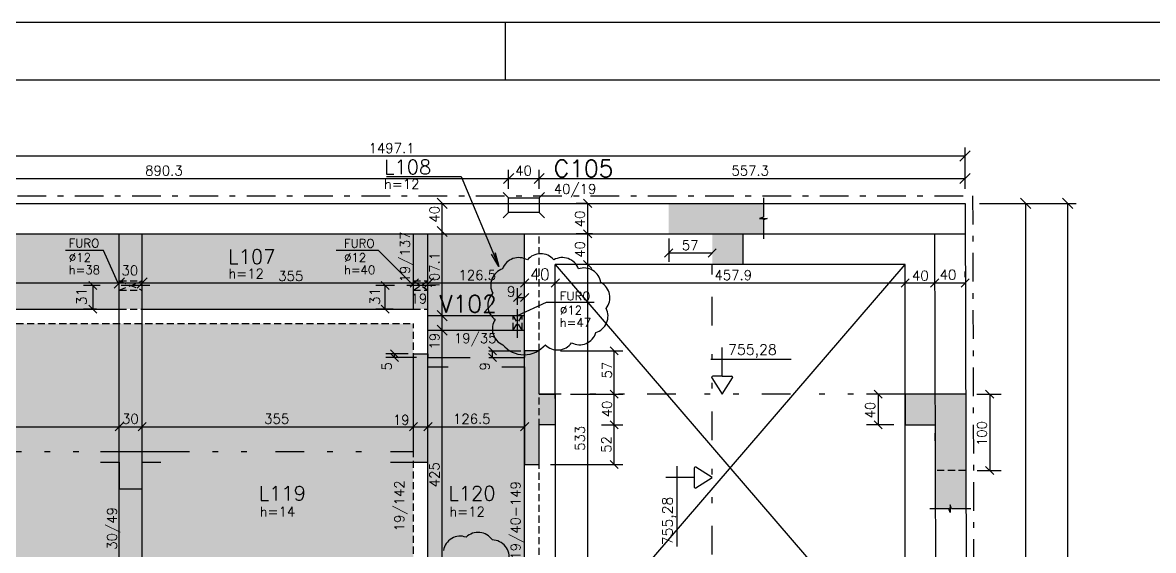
# Model space of a CAD drawing. Extents: x 64041 to 73506, y 0 to 6308.
# Drawn here: x 68149 to 69629, y 5616 to 6308 of the extents above; entities that cross this region are included whole.
import ezdxf

# ---------------------------------------------------------------- set-up
doc = ezdxf.new("R2010")
doc.units = 0
doc.header["$LTSCALE"] = 75
doc.header["$MEASUREMENT"] = 0
for name, pattern in [('ESTILO_TQS_0003', [1, 0.5, -0.2, 0.1, -0.2]), ('ESTILO_TQS_0004', [2, 0.5, -0.4, 0.1, -0.4, 0.1, -0.5]), ('HIDDEN2', [0.1875, 0.125, -0.0625])]:
    doc.linetypes.add(name, pattern=pattern)
doc.layers.get('0').update_dxf_attribs({"color": 3, "linetype": 'CONTINUOUS'})
for name, color, linetype in [('1', 3, 'CONTINUOUS'), ('110', 141, 'CONTINUOUS'), ('111', 51, 'CONTINUOUS'), ('200', 1, 'HIDDEN2'), ('204', 1, 'ESTILO_TQS_0003'), ('205', 1, 'ESTILO_TQS_0004'), ('210', 3, 'HIDDEN2'), ('212', 3, 'CONTINUOUS'), ('213', 3, 'CONTINUOUS'), ('216', 3, 'CONTINUOUS'), ('220', 5, 'CONTINUOUS'), ('221', 1, 'CONTINUOUS'), ('222', 6, 'CONTINUOUS'), ('226', 4, 'CONTINUOUS'), ('231', 1, 'CONTINUOUS'), ('233', 6, 'CONTINUOUS'), ('249', 1, 'CONTINUOUS'), ('250', 1, 'CONTINUOUS'), ('253', 253, 'CONTINUOUS')]:
    doc.layers.add(name, color=color, linetype=linetype)
doc.styles.get("Standard").update_dxf_attribs({"font": 'ROMANS.SHX'})

msp = doc.modelspace()

# ---------------------------------------------------------------- linework, layer by layer
for p, q in [((73506, 6307.5), (64041, 6307.5)), ((68781, 6232.5), (68781, 6307.5))]:
    msp.add_line(p, q)
at = {"layer": '1'}
for p, q in [((68275.6, 5452.3), (68275.6, 6030.8)), ((68305.6, 5452.3), (68305.6, 6030.8)), ((68660.6, 5932.3), (68660.6, 6030.8)), ((68679.6, 5923.8), (68679.6, 6030.8)), ((68806.1, 5923.8), (68806.1, 6030.8)), ((68806.1, 5923.8), (68806.1, 6030.8)), ((68846.1, 5815.2), (68846.1, 5990.8)), ((69304.1, 5990.8), (68846.1, 5990.8)), ((69304.1, 5457.9), (69304.1, 5990.8)), ((67785.6, 5932.3), (68275.6, 5932.3)), ((68305.6, 5932.3), (68660.6, 5932.3)), ((68679.4, 5923.8), (68806.1, 5923.8)), ((68679.6, 5471.3), (68679.6, 5923.8)), ((68806.1, 5497.9), (68806.1, 5925.8)), ((68679.6, 5904.8), (68806.1, 5904.8)), ((68846.1, 5815.2), (68846.1, 5670.5)), ((68846.1, 5670.5), (68846.1, 5457.9))]:
    msp.add_line(p, q, dxfattribs=at)
at = {"layer": '110'}
for points in [[(66073.6, 5913.3), (68660.6, 5913.3), (68660.6, 5471.3)], [(66073.6, 5913.3), (68660.6, 5471.3), (66073.6, 5471.3)]]:
    msp.add_solid(points, dxfattribs=at)
at = {"layer": '111'}
for points in [[(65351.6, 5932.3), (65175.1, 6030.8), (68806.1, 6030.8)], [(65351.6, 5932.3), (68806.1, 6030.8), (65930.6, 5932.3)], [(66054.6, 5932.3), (65930.6, 5932.3), (68806.1, 6030.8)], [(66054.6, 5932.3), (68806.1, 6030.8), (68679.6, 5932.3)], [(68679.6, 5452.3), (68679.6, 5932.3), (68806.1, 6030.8)], [(68679.6, 5452.3), (68806.1, 6030.8), (68806.1, 5452.3)]]:
    msp.add_solid(points, dxfattribs=at)
at = {"layer": '200'}
for p, q in [((68275.6, 5957.2), (68305.6, 5969.2)), ((68275.6, 5969.2), (68305.6, 5957.2)), ((68660.6, 5957.2), (68679.6, 5969.2)), ((68660.6, 5969.2), (68679.6, 5957.2)), ((68802.9, 5904.8), (68790.9, 5923.8)), ((68790.9, 5904.8), (68802.9, 5923.8))]:
    msp.add_line(p, q, dxfattribs=at)
at = {"layer": '204'}
for p, q in [((64392.4, 6080.8), (69392.4, 6080.8)), ((69392.4, 6080.8), (69406.4, 874.8))]:
    msp.add_line(p, q, dxfattribs=at)
at = {"layer": '205'}
for p, q in [((69051.6, 5010.8), (69051.6, 5985.6)), ((68315.6, 5963.2), (68265.6, 5963.2)), ((68689.6, 5963.2), (68650.6, 5963.2)), ((68796.9, 5894.8), (68796.9, 5933.8)), ((68697.3, 5868.8), (68776.1, 5868.8)), ((69304.1, 5820.8), (68825.1, 5820.8)), ((67810.2, 5745.8), (68251.1, 5745.8)), ((68330.2, 5745.8), (68622.1, 5745.8))]:
    msp.add_line(p, q, dxfattribs=at)
at = {"layer": '210'}
for p, q in [((68825.1, 5497.9), (68825.1, 6030.8)), ((68275.6, 5969.2), (68305.6, 5969.2)), ((68660.6, 5969.2), (68679.6, 5969.2)), ((68275.6, 5957.2), (68305.6, 5957.2)), ((68660.6, 5957.2), (68679.6, 5957.2)), ((68275.6, 5932.3), (68305.6, 5932.3)), ((68660.6, 5932.3), (68679.6, 5932.3)), ((68790.9, 5904.8), (68790.9, 5923.8)), ((68802.9, 5904.8), (68802.9, 5923.8)), ((66073.6, 5913.3), (68660.6, 5913.3)), ((68660.6, 5471.3), (68660.6, 5913.3)), ((69383.4, 5720.8), (69343.4, 5720.8))]:
    msp.add_line(p, q, dxfattribs=at)
at = {"layer": '216'}
for p, q in [((69375.8, 6126.2), (69389, 6139.5)), ((68778.5, 6096.9), (68791.8, 6110.1)), ((68818.5, 6096.9), (68831.8, 6110.1)), ((69375.8, 6096.9), (69389, 6110.1)), ((68704.9, 6064.2), (68691.7, 6077.5)), ((68893.9, 6065.5), (68883.3, 6076.1)), ((69468.4, 6064.2), (69455.1, 6077.5)), ((69523.4, 6064.2), (69510.1, 6077.5)), ((68704.9, 6027.2), (68691.7, 6040.5)), ((68893.9, 6025.5), (68883.3, 6036.1)), ((68893.9, 6025.5), (68883.3, 6036.1)), ((68989.3, 6000.5), (68999.9, 6011.1)), ((69046.3, 6000.5), (69056.9, 6011.1)), ((68893.9, 5985.5), (68883.3, 5996.1)), ((68893.9, 5985.5), (68883.3, 5996.1)), ((68235.6, 5968.5), (68246.2, 5957.9)), ((68269, 5959.9), (68282.3, 5973.2)), ((68299, 5959.9), (68312.3, 5973.2)), ((68628.8, 5957.9), (68618.2, 5968.5)), ((68656.3, 5961.2), (68667, 5971.8)), ((68687.3, 5973.2), (68674, 5959.9)), ((68800.8, 5961.2), (68811.5, 5971.8)), ((68840.8, 5961.2), (68851.5, 5971.8)), ((68840.8, 5961.2), (68851.5, 5971.8)), ((68840.8, 5961.2), (68851.5, 5971.8)), ((69298.8, 5961.2), (69309.4, 5971.8)), ((69298.8, 5961.2), (69309.4, 5971.8)), ((69337.4, 5961.2), (69348, 5971.8)), ((69337.4, 5961.2), (69348, 5971.8)), ((69337.4, 5961.2), (69348, 5971.8)), ((69377.4, 5961.2), (69388, 5971.8)), ((68791.6, 5942.3), (68802.2, 5952.9)), ((68800.8, 5942.3), (68811.5, 5952.9)), ((68235.6, 5937.6), (68246.2, 5927)), ((68628.8, 5927), (68618.2, 5937.6)), ((68704.9, 5917.1), (68691.7, 5930.4)), ((68704.9, 5898.1), (68691.7, 5911.4)), ((68641, 5868.5), (68630.4, 5879.1)), ((68769.4, 5872.5), (68758.8, 5883.1)), ((68928.5, 5872.5), (68917.9, 5883.1)), ((68641, 5863.5), (68630.4, 5874.1)), ((68769.4, 5863.5), (68758.8, 5874.1)), ((68928.5, 5815.5), (68917.9, 5826.1)), ((68928.5, 5815.5), (68917.9, 5826.1)), ((69263.3, 5826.1), (69273.9, 5815.5)), ((69409.4, 5826.1), (69420, 5815.5)), ((68270.3, 5773), (68281, 5783.6)), ((68270.3, 5773), (68281, 5783.6)), ((68300.3, 5773), (68311, 5783.6)), ((68300.3, 5773), (68311, 5783.6)), ((68655.3, 5773), (68666, 5783.6)), ((68655.3, 5773), (68666, 5783.6)), ((68674.3, 5773), (68685, 5783.6)), ((68674.3, 5773), (68685, 5783.6)), ((68800.8, 5773), (68811.5, 5783.6)), ((68928.5, 5775.5), (68917.9, 5786.1)), ((69263.3, 5786.1), (69273.9, 5775.5)), ((68928.5, 5723.5), (68917.9, 5734.1)), ((69409.4, 5726.1), (69420, 5715.5))]:
    msp.add_line(p, q, dxfattribs=at)
at = {"layer": '220'}
for p, q in [((64605.3, 6070.8), (69382.4, 6070.8)), ((64605.3, 6070.8), (69382.4, 6070.8)), ((69382.4, 6070.8), (69394.6, 1528.8)), ((69382.4, 6070.8), (69394.6, 1528.8)), ((64605.3, 6030.8), (69382.5, 6030.8)), ((64649.3, 6030.8), (69342.5, 6030.8)), ((69091.6, 6030.8), (69091.6, 5990.8)), ((69342.5, 6030.8), (69354.5, 1568.8)), ((69342.5, 6030.8), (69354.5, 1568.8)), ((69091.6, 5990.8), (69051.6, 5990.8)), ((68825.1, 5877.8), (68806.1, 5877.8)), ((68806.1, 5877.8), (68806.1, 5868.8)), ((68825.1, 5820.8), (68825.1, 5877.8)), ((68660.6, 5745.8), (68660.6, 5873.8)), ((68660.6, 5873.8), (68679.6, 5873.8)), ((68679.6, 5873.8), (68679.6, 5868.8)), ((68679.6, 5868.8), (68679.6, 5868.8)), ((68679.6, 5868.8), (68705.8, 5868.8)), ((68776.1, 5868.8), (68806.1, 5868.8)), ((68806.1, 5868.8), (68806.1, 5868.8)), ((68679.6, 5731.8), (68679.6, 5856.8)), ((68679.6, 5856.8), (68705.8, 5856.8)), ((68776.1, 5856.8), (68806.1, 5856.8)), ((68806.1, 5856.8), (68806.1, 5728.8)), ((68825.1, 5820.8), (68825.1, 5820.8)), ((68825.1, 5820.8), (68846.1, 5820.8)), ((68846.1, 5820.8), (68846.1, 5781.3)), ((69383, 5820.8), (69304.1, 5820.8)), ((69304.1, 5820.8), (69304.1, 5780.8)), ((68846.1, 5780.8), (68825.1, 5780.8)), ((68825.1, 5728.8), (68825.1, 5780.8)), ((69304.1, 5780.8), (69343.3, 5780.8)), ((69343.3, 5780.8), (69343, 5760)), ((68251.1, 5745.8), (68330.2, 5745.8)), ((68630.6, 5745.8), (68660.6, 5745.8)), ((68630.6, 5731.8), (68679.6, 5731.8)), ((68806.1, 5728.8), (68825.1, 5728.8))]:
    msp.add_line(p, q, dxfattribs=at)
msp.add_lwpolyline([(68251.1, 5731.8), (68275.6, 5731.8), (68275.6, 5696.8), (68305.6, 5696.8), (68305.6, 5731.8), (68330.2, 5731.8)], dxfattribs=at)
at = {"layer": '221'}
for p, q in [((68255, 6009.1), (68205.4, 6009.1)), ((68275.6, 5963.2), (68255, 6009.1)), ((68614.8, 6009), (68559.4, 6009)), ((68660.6, 5963.2), (68614.8, 6009)), ((68846.1, 5457.9), (69304.1, 5990.8)), ((68846.1, 5990.8), (69304.1, 5457.9)), ((68796.9, 5923.8), (68834.8, 5941.2)), ((68834.8, 5941.2), (68897, 5941.2))]:
    msp.add_line(p, q, dxfattribs=at)
for points in [[(69118.6, 6077.9), (69118.6, 6052.6), (69113.5, 6050.9), (69123.6, 6050.9), (69118.6, 6049.3), (69118.6, 6024.2)], [(69390, 5670.8), (69364.7, 5670.8), (69363.1, 5675.8), (69363.1, 5665.8), (69361.4, 5670.8), (69336.3, 5670.8)]]:
    msp.add_lwpolyline(points, dxfattribs=at)
at = {"layer": '221', "linetype": 'Continuous'}
for centre, radius, start, end in [((68798.3, 5977.2), 22.5, 59.6479, 159.6479), ((68827, 5982.3), 22.5, 40.4119, 140.4119), ((68855.4, 5977.3), 22.5, 19.8979, 119.8979), ((68784.2, 5963.6), 22.5, 108.1787, 208.1787), ((68883.7, 5963.7), 22.5, 8.6555, 108.6555), ((68895.2, 5947.3), 22.5, 321.3348, 61.3348), ((68780.4, 5937.2), 22.5, 135.4515, 235.4515), ((68892.7, 5923), 22.5, 287.0198, 27.0198), ((68786.4, 5906.2), 22.5, 146.3895, 246.3895), ((68877.8, 5908.1), 22.5, 242.9136, 342.9136), ((68805.3, 5909), 36.4, 220.0196, 320.0196), ((68849.3, 5901.3), 22.5, 224.1122, 324.1122), ((68745.2, 5617.4), 22.5, 34.0098, 134.0098), ((68721.9, 5612.4), 22.5, 70.1491, 170.1491), ((68763.4, 5607.5), 22.5, 348.8539, 88.8539)]:
    msp.add_arc(centre, radius, start, end, dxfattribs=at)
at = {"layer": '222'}
for p, q in [((64228.5, 6232.5), (73441.6, 6232.5)), ((68785.1, 6077.9), (68778.1, 6084.9)), ((68825.1, 6077.9), (68832.2, 6084.9)), ((68785.1, 6058.9), (68778.1, 6051.8)), ((68825.1, 6058.9), (68832.2, 6051.8))]:
    msp.add_line(p, q, dxfattribs=at)
msp.add_lwpolyline([(68825.1, 6058.9), (68785.1, 6058.9), (68785.1, 6077.9), (68825.1, 6077.9), (68825.1, 6058.9)], dxfattribs=at)
at = {"layer": '231'}
for p, q in [((69064.6, 5844.3), (69064.6, 5881.8)), ((69049.6, 5866.8), (69155, 5866.8)), ((69051, 5842.2), (69064.6, 5820.8)), ((69064.6, 5844.3), (69052.2, 5844.3)), ((69064.6, 5844.3), (69077, 5844.3)), ((69064.6, 5820.8), (69078.2, 5842.2)), ((69005.7, 5621.3), (69005.7, 5726.7)), ((69028.2, 5711.7), (69028.2, 5724.1)), ((69051.6, 5711.7), (69030.2, 5725.3)), ((69028.2, 5711.7), (68990.7, 5711.7)), ((69028.2, 5699.3), (69028.2, 5711.7)), ((69030.2, 5698.2), (69051.6, 5711.7))]:
    msp.add_line(p, q, dxfattribs=at)
for centre, start, end in [((69052.2, 5842.9), 90, 212.377), ((69077, 5842.9), 327.6277, 90), ((69029.5, 5724.1), 57.623, 180), ((69029.5, 5699.3), 180, 302.3723)]:
    msp.add_arc(centre, 1.36, start, end, dxfattribs=at)
at = {"layer": '249'}
msp.add_lwpolyline([(68625.4, 6105.9), (68723.2, 6105.9), (68772.2, 5988), (68767.4, 6006.1), (68772.2, 5988), (68762.8, 6004.2)], dxfattribs=at)
at = {"layer": '250'}
for p, q in [((69382.4, 6089.9), (69382.4, 6144.1)), ((67885.3, 6132.8), (69382.4, 6132.8)), ((68785.1, 6089.9), (68785.1, 6114.7)), ((68825.1, 6089.9), (68825.1, 6114.7)), ((67894.8, 6103.5), (68785.1, 6103.5)), ((68785.1, 6103.5), (68825.1, 6103.5)), ((68825.1, 6103.5), (69382.4, 6103.5)), ((68698.3, 6037.9), (68698.3, 6070.8)), ((68888.2, 6070.8), (68873.6, 6070.8)), ((68888.6, 6030.8), (68888.6, 6070.8)), ((69401.4, 6070.8), (69528, 6070.8)), ((69461.8, 5015.8), (69461.8, 6070.8)), ((69516.8, 1528.8), (69516.8, 6070.8)), ((68698.3, 5923.8), (68698.3, 6037.9)), ((68895, 6030.8), (68873.6, 6030.8)), ((68893.7, 6030.8), (68873.6, 6030.8)), ((68888.6, 5990.8), (68888.6, 6030.8)), ((68994.6, 6024.6), (68994.6, 5994.4)), ((68994.6, 6005.8), (69051.6, 6005.8)), ((68806.1, 5973.1), (68806.1, 5981.5)), ((68846.1, 5971.3), (68846.1, 5981.5)), ((68846.1, 5969.8), (68846.1, 5981.5)), ((68846.1, 5951.9), (68846.1, 5981.5)), ((68913, 5990.8), (68873.6, 5990.8)), ((68888.8, 5990.8), (68873.6, 5990.8)), ((68888.6, 5457.9), (68888.6, 5990.8)), ((69051.6, 5977.8), (69051.6, 5990.8)), ((69304.1, 5954.1), (69304.1, 5981.5)), ((69304.1, 5977.4), (69304.1, 5981.5)), ((69342.7, 5970.9), (69342.7, 5981.5)), ((69342.7, 5974.2), (69342.7, 5981.5)), ((69342.7, 5975.3), (69342.7, 5981.5)), ((69382.7, 5974.2), (69382.7, 5981.5)), ((67785.6, 5966.5), (68275.6, 5966.5)), ((68275.6, 5966.5), (68305.6, 5966.5)), ((68305.6, 5966.5), (68661.6, 5966.5)), ((68661.6, 5966.5), (68680.6, 5966.5)), ((68671.1, 5966.5), (68806.1, 5966.5)), ((68806.1, 5966.5), (68846.1, 5966.5)), ((68846.1, 5966.5), (69304.1, 5966.5)), ((69304.1, 5966.5), (69342.7, 5966.5)), ((69342.7, 5966.5), (69382.7, 5966.5)), ((68250.6, 5963.2), (68228.9, 5963.2)), ((68240.9, 5963.2), (68240.9, 5932.3)), ((68635.6, 5963.2), (68611.5, 5963.2)), ((68623.5, 5932.3), (68623.5, 5963.2)), ((68796.9, 5938.1), (68796.9, 5959.6)), ((68806.1, 5951.8), (68806.1, 5959.6)), ((68796.9, 5947.6), (68806.1, 5947.6)), ((68245.9, 5932.3), (68228.9, 5932.3)), ((68634, 5932.3), (68611.5, 5932.3)), ((68698.3, 5904.8), (68698.3, 5923.8)), ((68698.3, 5471.3), (68698.3, 5904.8)), ((68759.1, 5877.8), (68801.1, 5877.8)), ((68764.1, 5868.8), (68764.1, 5877.8)), ((68853, 5877.8), (68934.5, 5877.8)), ((68923.2, 5812.8), (68923.2, 5877.8)), ((68653.5, 5873.8), (68624.4, 5873.8)), ((68664.6, 5868.8), (68624.4, 5868.8)), ((68635.7, 5868.8), (68635.7, 5873.8)), ((68759.1, 5868.8), (68801.1, 5868.8)), ((68866.2, 5820.8), (68934.5, 5820.8)), ((69289.1, 5820.8), (69253.6, 5820.8)), ((69268.6, 5820.8), (69268.6, 5780.8)), ((69398, 5820.8), (69429.7, 5820.8)), ((69414.7, 5820.8), (69414.7, 5720.8)), ((68923.2, 5760.8), (68923.2, 5812.8)), ((67785.6, 5778.3), (68275.6, 5778.3)), ((68275.6, 5778.3), (68305.6, 5778.3)), ((68305.6, 5778.3), (68660.6, 5778.3)), ((68660.6, 5778.3), (68679.6, 5778.3)), ((68679.6, 5778.3), (68806.1, 5778.3)), ((68906.8, 5780.8), (68934.5, 5780.8)), ((69289.1, 5780.8), (69253.6, 5780.8)), ((68923.2, 5728.8), (68923.2, 5760.8)), ((68840.1, 5728.8), (68934.5, 5728.8)), ((69398.4, 5720.8), (69429.7, 5720.8))]:
    msp.add_line(p, q, dxfattribs=at)
at = {"layer": '253'}
for points in [[(69113.5, 6050.9), (68994.6, 6070.8), (69118.6, 6071.1)], [(69113.5, 6050.9), (69118.6, 6031.1), (68994.6, 6070.8)], [(68994.6, 6070.8), (69118.6, 6031.1), (68994.6, 6030.8)], [(69113.5, 6050.9), (69118.6, 6071.1), (69118.6, 6052.6)], [(69113.5, 6050.9), (69123.6, 6050.9), (69118.6, 6049.3)], [(69113.5, 6050.9), (69118.6, 6049.3), (69118.6, 6031.1)], [(69051.6, 5990.8), (69051.6, 6030.8), (69091.6, 6030.8)], [(69051.6, 5990.8), (69091.6, 6030.8), (69091.6, 5990.8)], [(69051.6, 5990.8), (69091.6, 5990.8), (69051.6, 5990.8)], [(68806.1, 5868.8), (68825.1, 5877.8), (68806.1, 5728.8)], [(68806.1, 5728.8), (68825.1, 5877.8), (68825.1, 5728.8)], [(68806.1, 5868.8), (68806.1, 5877.8), (68825.1, 5877.8)], [(68825.1, 5877.8), (68825.1, 5820.8), (68825.1, 5728.8)], [(68660.6, 5745.8), (68660.6, 5873.8), (68679.6, 5873.8)], [(68660.6, 5745.8), (68679.6, 5873.8), (68679.6, 5856.8)], [(68679.6, 5868.8), (68679.6, 5856.8), (68679.6, 5873.8)], [(68679.6, 5868.8), (68705.8, 5868.8), (68705.8, 5856.8)], [(68679.6, 5868.8), (68705.8, 5856.8), (68679.6, 5856.8)], [(68776.1, 5868.8), (68806.1, 5868.8), (68776.1, 5856.8)], [(68806.1, 5868.8), (68806.1, 5856.8), (68776.1, 5856.8)], [(68806.1, 5856.8), (68806.1, 5868.8), (68806.1, 5728.8)], [(68660.6, 5745.8), (68679.6, 5856.8), (68679.6, 5731.8)], [(68825.1, 5728.8), (68825.1, 5820.8), (68825.1, 5780.8)], [(68825.1, 5820.8), (68846.1, 5820.8), (68825.1, 5780.8)], [(68825.1, 5780.8), (68846.1, 5820.8), (68846.1, 5780.8)], [(69304.1, 5780.8), (69304.1, 5820.8), (69343, 5820.8)], [(69304.1, 5780.8), (69343, 5820.8), (69343.1, 5780.8)], [(69343.2, 5670.8), (69343, 5820.8), (69383, 5820.8)], [(69343.2, 5670.8), (69383, 5820.8), (69361.4, 5670.8)], [(69383, 5820.8), (69363.1, 5675.8), (69361.4, 5670.8)], [(69364.7, 5670.8), (69363.1, 5675.8), (69383, 5820.8)], [(69383.2, 5670.8), (69364.7, 5670.8), (69383, 5820.8)], [(69304.1, 5780.8), (69343.1, 5780.8), (69304.1, 5780.8)], [(68275.6, 5731.8), (68251.1, 5731.8), (68330.2, 5745.8)], [(68330.2, 5745.8), (68251.1, 5731.8), (68251.1, 5745.8)], [(68305.6, 5731.8), (68275.6, 5731.8), (68330.2, 5745.8)], [(68330.2, 5745.8), (68330.2, 5731.8), (68305.6, 5731.8)], [(68660.6, 5745.8), (68679.6, 5731.8), (68630.6, 5731.8)], [(68660.6, 5745.8), (68630.6, 5731.8), (68630.6, 5731.8)], [(68660.6, 5745.8), (68630.6, 5731.8), (68630.6, 5745.8)], [(68305.6, 5696.8), (68275.6, 5696.8), (68305.6, 5731.8)], [(68275.6, 5696.8), (68275.6, 5731.8), (68305.6, 5731.8)], [(69363.1, 5675.8), (69363.1, 5665.8), (69361.4, 5670.8)]]:
    msp.add_solid(points, dxfattribs=at)

# ---------------------------------------------------------------- texts
for s, height, p in [('FURO', 11.25, (68209.4, 6012.9)), ('FURO', 11.25, (68569.6, 6012.7)), ('%%c12', 11.25, (68209.6, 5994.2)), ('%%c12', 11.25, (68569.8, 5994.1)), ('h=38', 11.25, (68209.4, 5978.1)), ('h=40', 11.25, (68569.6, 5978)), ('FURO', 11.25, (68852.1, 5943.8)), ('%%c12', 11.25, (68852.3, 5925.2)), ('h=47', 11.25, (68852.1, 5909)), ('755,28', 13.5, (69072.4, 5872.6))]:
    msp.add_text(s, height=height).set_placement(p)
msp.add_text('755,28', height=13.5, rotation=90).set_placement((68999.8, 5623))
at = {"layer": '212'}
for s, p in [('19/137', (68655.8, 5967.3)), ('19/142', (68648.5, 5641.3)), ('40-19/40-149', (68800.6, 5568.1)), ('30/49', (68272.4, 5617.2))]:
    msp.add_text(s, height=12.75, rotation=90, dxfattribs=at).set_placement(p)
msp.add_text('19/35', height=12.75, dxfattribs=at).set_placement((68713.5, 5887.8))
at = {"layer": '213'}
msp.add_text('40/19', height=12.75, dxfattribs=at).set_placement((68844.2, 6083.3))
at = {"layer": '216'}
for s, height, p in [('1497.1', 12.75, (68601.9, 6136.7)), ('890.3', 12.75, (68309.4, 6107.3)), ('40', 12.75, (68793.7, 6107.3)), ('557.3', 12.75, (69076.7, 6107.3)), ('h=12', 12.75, (68622, 6089.7)), ('57', 12.75, (69011.7, 6009.6)), ('30', 12.75, (68278.5, 5976.6)), ('h=12', 12.75, (68418.4, 5972.4)), ('355', 12.75, (68483.7, 5969.3)), ('126.5', 12.75, (68719.5, 5970.4)), ('40', 15, (68813.3, 5970.3)), ('457.9', 12.75, (69054.5, 5970.4)), ('40', 12.75, (69313, 5969.7)), ('40', 12.75, (69349.2, 5971)), ('19', 12.75, (68656.7, 5939.7)), ('9', 13.5, (68782.7, 5948.7)), ('30', 12.75, (68279.2, 5782.2)), ('355', 12.75, (68465.3, 5782.2)), ('19', 12.75, (68633.6, 5780.9)), ('126.5', 12.75, (68712.3, 5782.2)), ('h=14', 12.75, (68459.4, 5660.7)), ('h=12', 12.75, (68707.6, 5660.7))]:
    msp.add_text(s, height=height, dxfattribs=at).set_placement(p)
for s, height, p in [('40', 12.75, (68694.5, 6045.5)), ('40', 12.75, (68884.8, 6039.4)), ('40', 12.75, (68884.8, 5999.4)), ('107.1', 12.75, (68694.5, 5958)), ('31', 13.5, (68232.9, 5937.3)), ('31', 13.5, (68616.8, 5937.4)), ('19', 12.75, (68694.5, 5879.3)), ('5', 12.8, (68631.9, 5851.8)), ('9', 12.8, (68760.3, 5851.8)), ('57', 12.75, (68920.1, 5841.3)), ('40', 12.75, (68920.1, 5790.5)), ('40', 12.75, (69264.7, 5789.1)), ('533', 12.75, (68884.8, 5746.7)), ('100', 12.75, (69410.9, 5752.9)), ('52', 12.75, (68919.4, 5744.1)), ('425', 12.75, (68694.5, 5698.9))]:
    msp.add_text(s, height=height, rotation=90, dxfattribs=at).set_placement(p)
at = {"layer": '220'}
msp.add_text('C105', height=22.5, dxfattribs=at).set_placement((68844.2, 6105.2))
at = {"layer": '226'}
for s, p in [('L108', (68622, 6109)), ('L107', (68418.1, 5991.7)), ('L119', (68457.9, 5681.8)), ('L120', (68706.1, 5681.8))]:
    msp.add_text(s, height=18.75, dxfattribs=at).set_placement(p)
at = {"layer": '233'}
msp.add_text('V102', height=22.5, dxfattribs=at).set_placement((68694.5, 5927.9))

doc.saveas('drawing.dxf')
